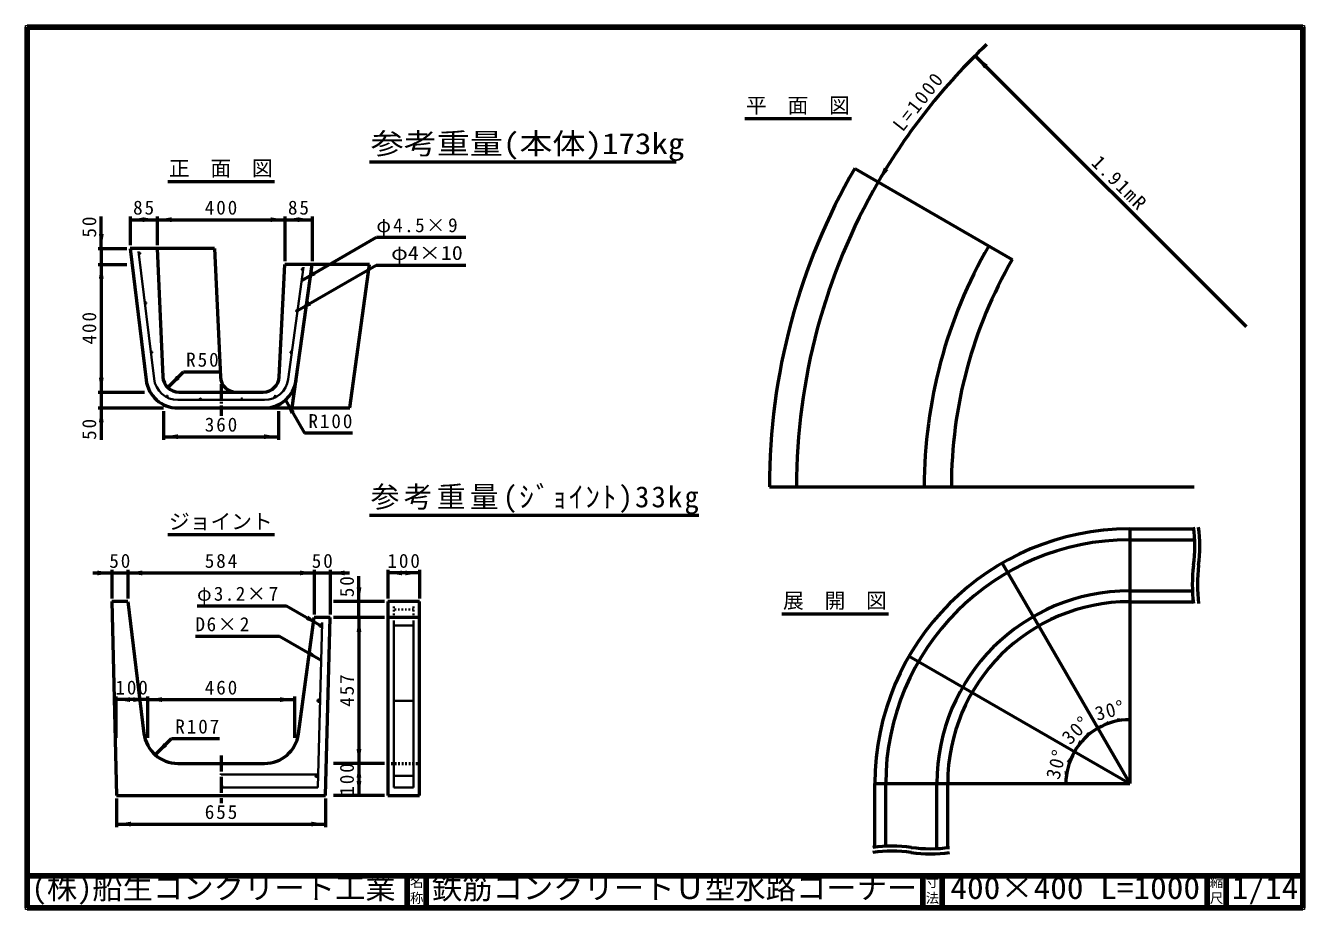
# Model space of a CAD drawing. Units: millimetres, scale not verified. Extents: x 100 to 4105, y 100 to 2870.
import ezdxf
from ezdxf.enums import TextEntityAlignment as Align

# ---------------------------------------------------------------- set-up
doc = ezdxf.new("R2010")
doc.units = ezdxf.units.MM
doc.header["$LTSCALE"] = 5
doc.linetypes.add('USER1', pattern=[13.4, 10, -1.2, 1, -1.2])
doc.linetypes.add('USER2', pattern=[2.2, 1, -1.2])
doc.layers.add('V-nasSTD', color=7, linetype='Continuous', lineweight=50)
doc.styles.add('ＭＳ ゴシック', font='')
doc.styles.get('ＭＳ ゴシック').set_extended_font_data('MS Gothic')

msp = doc.modelspace()

# ---------------------------------------------------------------- hatches: boundary and pattern name
at = {"layer": 'V-nasSTD'}
for points in [[(3073.702, 2775.292), (3113.301, 2747.01), (3101.988, 2735.695)], [(2787.972, 2425.036), (2770.208, 2379.732), (2801.705, 2416.826)], [(472.137, 2269.066), (427.137, 2261.566), (472.137, 2254.066)], [(467.137, 2254.066), (512.137, 2261.566), (467.137, 2269.066)], [(557.137, 2269.066), (512.137, 2261.566), (557.137, 2254.066)], [(867.137, 2254.066), (912.137, 2261.566), (867.137, 2269.066)], [(957.137, 2269.066), (912.137, 2261.566), (957.137, 2254.066)], [(952.137, 2254.066), (997.137, 2261.566), (952.137, 2269.066)], [(344.637, 2216.566), (337.137, 2171.566), (329.637, 2216.566)], [(454.284, 2155.517, 0.41421), (456.965, 2153.435, 0.41421), (459.047, 2156.115, 1)], [(344.637, 2076.566), (337.137, 2121.566), (329.637, 2076.566)], [(969.692, 2105.495, 1), (964.935, 2106.138, 1)], [(1000.226, 2100.403), (965.005, 2071.407), (1007.726, 2087.412)], [(473.229, 2000.517, 1), (477.991, 2001.115, 0.41421), (475.311, 2003.197, 0.41421)], [(986.738, 2006.011), (951.517, 1977.016), (994.238, 1993.021)], [(951.817, 1975.495, 1), (947.06, 1976.138, 1)], [(492.173, 1845.517, 1), (496.936, 1846.115, 0.41421), (494.255, 1848.197, 0.41421)], [(933.942, 1845.495, 1), (929.185, 1846.138, 1)], [(329.637, 1766.566), (337.137, 1721.566), (344.637, 1766.566)], [(571.919, 1772.558), (545.402, 1735.435), (582.525, 1761.951)], [(541.682, 1705.28, 1), (544.01, 1709.478, 0.41421), (540.748, 1708.543, 0.41421)], [(647.137, 1696.566, -1), (647.137, 1701.366, -1)], [(777.137, 1696.566, 1), (777.137, 1701.366, 1)], [(882.65, 1705.014, 1), (880.45, 1709.279, 1)], [(942.784, 1660.972), (913.789, 1696.193), (929.794, 1653.472)], [(344.637, 1626.566), (337.137, 1671.566), (329.637, 1626.566)], [(577.137, 1589.066), (532.137, 1581.566), (577.137, 1574.066)], [(847.137, 1574.066), (892.137, 1581.566), (847.137, 1589.066)], [(325.137, 1147.036), (370.137, 1154.536), (325.137, 1162.036)], [(465.137, 1162.036), (420.137, 1154.536), (465.137, 1147.036)], [(959.137, 1147.036), (1004.137, 1154.536), (959.137, 1162.036)], [(1099.137, 1162.036), (1054.137, 1154.536), (1099.137, 1147.036)], [(1279.137, 1162.036), (1234.137, 1154.536), (1279.137, 1147.036)], [(1289.137, 1147.036), (1334.137, 1154.536), (1289.137, 1162.036)], [(1136.637, 1109.536), (1144.137, 1064.536), (1151.637, 1109.536)], [(978.286, 1007.541), (1021.008, 991.536), (985.786, 1020.531)], [(1151.637, 969.536), (1144.137, 1014.536), (1136.637, 969.536)], [(1020.661, 990.751, 0.46016), (1023.857, 985.583, 0.46016), (1028.472, 989.536, 0.85649)], [(982.898, 896.913), (1025.619, 880.908), (990.398, 909.903)], [(427.137, 765.036), (382.137, 757.536), (427.137, 750.036)], [(437.137, 750.036), (482.137, 757.536), (437.137, 765.036)], [(527.137, 765.036), (482.137, 757.536), (527.137, 750.036)], [(897.137, 750.036), (942.137, 757.536), (897.137, 765.036)], [(1022.288, 754.036, 1), (1014.288, 754.036, 1)], [(3489.259, 690.56), (3457.793, 667.638), (3494.992, 679.115)], [(3519.219, 699.682), (3557.793, 694.433), (3519.601, 686.888)], [(3421.883, 652.604), (3457.793, 667.638), (3428.7, 641.77)], [(532.446, 621.538), (505.929, 584.415), (543.052, 610.931)], [(1136.637, 602.536), (1144.137, 557.536), (1151.637, 602.536)], [(3399.757, 630.285), (3384.588, 594.433), (3410.565, 623.428)], [(3360.616, 563.758), (3384.588, 594.433), (3371.861, 557.642)], [(1016.104, 518.536, 0.41421), (1012.104, 522.536, 0.66818), (1009.276, 515.707, 0.66818)], [(1151.637, 512.536), (1144.137, 557.536), (1136.637, 512.536)], [(3353.398, 533.113), (3357.793, 494.433), (3366.18, 532.448)], [(712.137, 482.536, 1), (712.137, 490.536)], [(1136.637, 502.536), (1144.137, 457.536), (1151.637, 502.536)], [(429.637, 375.036), (384.637, 367.536), (429.637, 360.036)], [(994.637, 360.036), (1039.637, 367.536), (994.637, 375.036)]]:
    msp.add_hatch(color=256, dxfattribs=at).paths.add_polyline_path(points)

# ---------------------------------------------------------------- linework, layer by layer
at = {"layer": 'V-nasSTD', "lineweight": 100}
for p, q in [((105, 2865), (105, 105)), ((4100, 2865), (105, 2865)), ((4100, 105), (4100, 2865)), ((105, 205), (4100, 205)), ((1295, 205), (1295, 105)), ((1355, 205), (1355, 105)), ((2910, 205), (2910, 105)), ((2970, 205), (2970, 105)), ((3800, 205), (3800, 105)), ((3800, 205), (3800, 105)), ((3860, 205), (3860, 105)), ((105, 105), (4100, 105))]:
    msp.add_line(p, q, dxfattribs=at)
at = {"layer": 'V-nasSTD'}
for p, q in [((3073.702, 2775.292), (3922.279, 1926.813)), ((2352.337, 2578.831), (2686.593, 2578.831)), ((1176.844, 2443.166), (2137.844, 2443.166)), ((2696.594, 2422.229), (3190.24, 2137.248)), ((545.009, 2381.566), (879.265, 2381.566)), ((337.137, 2171.566), (337.137, 2271.566)), ((427.137, 2271.566), (427.137, 2181.566)), ((427.137, 2261.566), (512.137, 2261.566)), ((512.137, 2271.566), (512.137, 2181.566)), ((512.137, 2261.566), (912.137, 2261.566)), ((912.137, 2271.566), (912.137, 2131.566)), ((912.137, 2261.566), (997.137, 2261.566)), ((997.137, 2271.566), (997.137, 2131.566)), ((965.005, 2071.407), (1198.832, 2206.407)), ((1198.832, 2206.407), (1478.832, 2206.407)), ((327.137, 2171.566), (417.137, 2171.566)), ((337.137, 2171.566), (337.137, 2121.566)), ((427.137, 2171.566), (477.508, 1759.434)), ((692.137, 2171.566), (427.137, 2171.566)), ((512.137, 2171.566), (530.013, 1769.346)), ((692.137, 2171.566), (710.013, 1769.346)), ((327.137, 2121.566), (417.137, 2121.566)), ((337.137, 2121.566), (337.137, 1721.566)), ((894.512, 1769.069), (912.137, 2121.566)), ((1177.137, 2121.566), (912.137, 2121.566)), ((935.262, 1671.566), (997.137, 2121.566)), ((951.517, 1977.016), (1198.29, 2119.491)), ((1115.262, 1671.566), (1177.137, 2121.566)), ((1198.29, 2119.491), (1478.832, 2119.491)), ((545.402, 1735.435), (594.9, 1784.932)), ((594.9, 1784.932), (704.9, 1784.932)), ((327.137, 1721.566), (472.137, 1721.566)), ((337.137, 1721.566), (337.137, 1671.566)), ((579.964, 1721.566), (844.574, 1721.566)), ((913.789, 1696.193), (973.789, 1592.27)), ((327.137, 1671.566), (532.137, 1671.566)), ((337.137, 1671.566), (337.137, 1571.566)), ((532.137, 1661.566), (532.137, 1571.566)), ((576.77, 1671.566), (1115.262, 1671.566)), ((892.137, 1661.566), (892.137, 1571.566)), ((532.137, 1581.566), (892.137, 1581.566)), ((1123.789, 1592.27), (973.789, 1592.27)), ((2429.354, 1424.796), (2999.354, 1424.796)), ((2999.354, 1424.796), (3759.354, 1424.796)), ((1176.844, 1336.136), (2208.344, 1336.136)), ((3557.793, 1292.433), (3758.555, 1292.433)), ((3557.793, 1292.433), (3557.793, 1064.433)), ((545.009, 1274.536), (879.265, 1274.536)), ((3557.793, 1258.433), (3761.35, 1258.433)), ((370.137, 1164.536), (370.137, 1074.536)), ((420.137, 1164.536), (420.137, 1074.536)), ((1004.137, 1164.536), (1004.137, 1024.536)), ((1054.137, 1164.536), (1054.137, 1024.536)), ((1234.137, 1164.536), (1234.137, 1074.536)), ((1334.137, 1164.536), (1334.137, 1074.536)), ((3158.793, 1185.521), (3272.793, 988.067)), ((310.137, 1154.536), (370.137, 1154.536)), ((370.137, 1154.536), (420.137, 1154.536)), ((420.137, 1154.536), (1004.137, 1154.536)), ((1004.137, 1154.536), (1054.137, 1154.536)), ((1054.137, 1154.536), (1114.137, 1154.536)), ((1144.137, 1064.536), (1144.137, 1144.536)), ((1334.137, 1154.536), (1234.137, 1154.536)), ((3557.793, 1098.433), (3754.235, 1098.433)), ((370.137, 1064.536), (384.637, 457.536)), ((420.137, 1064.536), (370.137, 1064.536)), ((420.137, 1064.536), (470.64, 651.548)), ((637.085, 1051.536), (917.085, 1051.536)), ((917.085, 1051.536), (1021.008, 991.536)), ((1224.137, 1064.536), (1064.137, 1064.536)), ((1144.137, 1014.536), (1144.137, 1064.536)), ((1234.137, 1064.536), (1234.137, 457.536)), ((1334.137, 1064.536), (1234.137, 1064.536)), ((1334.137, 457.536), (1334.137, 1064.536)), ((3557.793, 1064.433), (3557.793, 494.433)), ((3557.793, 1064.433), (3757.03, 1064.433)), ((954.702, 650.151), (1004.137, 1014.536)), ((1054.137, 1014.536), (1004.137, 1014.536)), ((1039.637, 457.536), (1054.137, 1014.536)), ((1224.137, 1014.536), (1064.137, 1014.536)), ((1144.137, 1014.536), (1144.137, 557.536)), ((1334.137, 1014.536), (1234.137, 1014.536)), ((2468.25, 1026.634), (2802.506, 1026.634)), ((3272.793, 988.067), (3557.793, 494.433)), ((632.156, 955.908), (895.715, 955.908)), ((895.715, 955.908), (1025.619, 880.908)), ((2866.704, 893.433), (3064.158, 779.433)), ((382.137, 767.536), (382.137, 637.536)), ((482.137, 767.536), (482.137, 637.536)), ((942.137, 767.536), (942.137, 637.536)), ((3064.158, 779.433), (3557.793, 494.433)), ((482.137, 757.536), (382.137, 757.536)), ((482.137, 757.536), (942.137, 757.536)), ((505.929, 584.415), (556.841, 635.327)), ((556.841, 635.327), (706.841, 635.327)), ((576.849, 557.536), (848.673, 557.536)), ((1224.137, 557.536), (1064.137, 557.536)), ((1144.137, 557.536), (1144.137, 457.536)), ((2759.793, 295.195), (2759.793, 494.433)), ((2759.793, 494.433), (2987.793, 494.433)), ((2793.793, 297.99), (2793.793, 494.433)), ((2953.793, 290.875), (2953.793, 494.433)), ((2987.793, 494.433), (3557.793, 494.433)), ((2987.793, 293.67), (2987.793, 494.433)), ((384.637, 457.536), (1039.637, 457.536)), ((384.637, 447.536), (384.637, 357.536)), ((1039.637, 447.536), (1039.637, 357.536)), ((1224.137, 457.536), (1064.137, 457.536)), ((1234.137, 457.536), (1334.137, 457.536)), ((384.637, 367.536), (1039.637, 367.536))]:
    msp.add_line(p, q, dxfattribs=at)
at = {"layer": 'V-nasSTD', "lineweight": 35}
for p, q in [((453.553, 2161.498), (502.324, 1762.467)), ((922.372, 1761.35), (970.729, 2113.041)), ((576.77, 1696.566), (848.071, 1696.566)), ((1015.159, 482.536), (1028.734, 999.536)), ((1252.887, 999.536), (1252.887, 482.536)), ((1315.387, 989.536), (1252.887, 989.536)), ((1315.387, 482.536), (1315.387, 999.536)), ((1315.387, 754.036), (1252.887, 754.036)), ((712.137, 522.536), (1016.209, 522.536)), ((712.137, 482.536), (1015.159, 482.536)), ((1315.387, 518.536), (1252.887, 518.536)), ((1252.887, 482.536), (1315.387, 482.536))]:
    msp.add_line(p, q, dxfattribs=at)
at = {"layer": 'V-nasSTD', "linetype": 'USER1'}
for p, q in [((712.137, 1746.566), (712.137, 1646.566)), ((712.137, 582.536), (712.137, 432.536))]:
    msp.add_line(p, q, dxfattribs=at)
at = {"layer": 'V-nasSTD', "linetype": 'USER2', "lineweight": 35}
for p, q in [((1252.887, 1049.536), (1252.887, 999.536)), ((1315.387, 1049.536), (1315.387, 999.536)), ((1315.387, 1039.536), (1252.887, 1039.536))]:
    msp.add_line(p, q, dxfattribs=at)
at = {"layer": 'V-nasSTD', "linetype": 'USER2'}
msp.add_line((1234.137, 557.536), (1334.137, 557.536), dxfattribs=at)
at = {"layer": 'V-nasSTD', "lineweight": 13}
for p, q in [((712.137, 482.536), (712.137, 490.536)), ((712.137, 490.536), (712.137, 482.536))]:
    msp.add_line(p, q, dxfattribs=at)
msp.add_lwpolyline([(100, 100), (100, 2870), (4105, 2870), (4105, 100)], close=True, dxfattribs=at)
at = {"layer": 'V-nasSTD', "lineweight": 35}
for centre, radius in [((456.666, 2155.816), 2.4), ((967.313, 2105.816), 2.4), ((475.61, 2000.816), 2.4), ((949.438, 1975.816), 2.4), ((494.555, 1845.816), 2.4), ((931.563, 1845.816), 2.4), ((542.846, 1707.379), 2.4), ((647.137, 1698.966), 2.4), ((777.137, 1698.966), 2.4), ((881.55, 1707.146), 2.4), ((1024.472, 989.536), 4), ((1018.288, 754.036), 4), ((1012.104, 518.536), 4)]:
    msp.add_circle(centre, radius, dxfattribs=at)
at = {"layer": 'V-nasSTD'}
for centre, radius, start, end in [((4424.354, 1424.796), 1910, 133.50343, 150.00221), ((4424.354, 1424.796), 1995, 150.00221, 180), ((4424.354, 1424.796), 1910, 150.00221, 180), ((4424.354, 1424.796), 1510, 150.00221, 180), ((4424.354, 1424.796), 1425, 150.00221, 180), ((579.964, 1771.566), 50, 182.5448, 270), ((759.964, 1771.566), 50, 182.5448, 270), ((844.574, 1771.566), 50, 270, 357.13759), ((576.77, 1771.566), 100, 186.96826, 270), ((848.071, 1771.566), 100, 270, 352.17092), ((3557.793, 494.433), 798, 90, 180), ((3309.793, 1238.433), 452, 352.37185, 7.62815), ((3325.793, 1238.433), 452, 352.37185, 7.62815), ((3557.793, 494.433), 764, 90, 180), ((4205.793, 1118.433), 452, 172.37185, 187.62815), ((4221.793, 1118.433), 452, 172.37185, 187.62815), ((3557.793, 494.433), 604, 90, 180), ((3557.793, 494.433), 570, 90, 180), ((3557.793, 494.433), 200, 90, 120), ((576.849, 664.536), 107, 186.97197, 270), ((848.673, 664.536), 107, 270, 352.274), ((3557.793, 494.433), 200, 120, 150.00221), ((3557.793, 494.433), 200, 150.00221, 180), ((2813.793, -153.567), 452, 82.37185, 97.62815), ((2813.793, -169.567), 452, 82.37185, 97.62815), ((2933.793, 742.433), 452, 262.37185, 277.62815), ((2933.793, 726.433), 452, 262.37185, 277.62815)]:
    msp.add_arc(centre, radius, start, end, dxfattribs=at)
at = {"layer": 'V-nasSTD', "lineweight": 35}
for centre, radius, start, end in [((576.77, 1771.566), 75, 186.96826, 270), ((848.071, 1771.566), 75, 270, 352.17092), ((712.137, 486.536), 4, 270, 90)]:
    msp.add_arc(centre, radius, start, end, dxfattribs=at)

# ---------------------------------------------------------------- texts
at = {"layer": 'V-nasSTD', "style": 'ＭＳ ゴシック'}
for s, height, p in [('平\u3000面\u3000図', 47.65, (2356.333, 2643.831)), ('正\u3000面\u3000図', 47.65, (549.005, 2446.566)), ('ジョイント', 47.65, (549.005, 1339.536)), ('展\u3000開\u3000図', 47.65, (2472.246, 1091.634)), ('(株)船生コンクリート工業', 69.65, (119.206, 202.55)), ('名', 30.79, (1303.982, 200.999)), ('鉄筋コンクリートＵ型水路コーナー', 69.65, (1372.5, 202.47)), ('寸', 30.79, (2918.982, 200.999)), ('縮', 30.79, (3808.982, 200.999)), ('称', 30.79, (1303.976, 151.01)), ('法', 30.79, (2918.976, 151.01)), ('尺', 30.79, (3808.976, 151.01))]:
    msp.add_text(s, height=height, dxfattribs=at).set_placement(p, align=Align.TOP_LEFT)
for s, height, width, p in [('参考重量(本体)173kg', 65.98, 1.15, (1180.844, 2533.166)), ('φ4×10', 43.99, 1.15, (1244.832, 2179.491)), ('400×400 L=1000', 69.65, 1.1, (2996.25, 202.47)), ('1/14', 69.65, 1.1, (3877.5, 202.582))]:
    msp.add_text(s, height=height, dxfattribs=dict(at, width=width)).set_placement(p, align=Align.TOP_LEFT)
at = {"layer": 'V-nasSTD', "char_height": 43.99, "attachment_point": 1, "style": 'ＭＳ ゴシック'}
for s, insert, rotation in [('\\T1.2;L=1000', (2812.218, 2561.873), 51.753), ('\\T1.2;1.91mR', (3466.164, 2467.723), 315.003), ('\\T1.2;50', (277.137, 2205.566), 90), ('\\T1.2;400', (277.137, 1870.579), 90), ('\\T1.2;50', (277.137, 1571.566), 90), ('\\T1.2;50', (1084.137, 1078.536), 90), ('\\T1.2;457', (1084.137, 735.049), 90), ('\\T1.15;30°', (3444.618, 733.279), 15), ('\\T1.15;30°', (3340.357, 644.693), 45), ('\\T1.15;30°', (3294.358, 515.844), 75), ('\\T1.2;100', (1084.137, 456.549), 90)]:
    msp.add_mtext(s, dxfattribs=dict(at, insert=insert, rotation=rotation))
at = {"layer": 'V-nasSTD', "attachment_point": 1, "style": 'ＭＳ ゴシック'}
for s, insert, char_height in [('\\T1.2;85', (436.646, 2321.566), 43.99), ('\\T1.2;400', (661.15, 2321.566), 43.99), ('\\T1.2;85', (921.646, 2321.566), 43.99), ('\\T1.15;φ4.5×9', (1198.832, 2266.407), 43.99), ('\\T1.2;R50', (602.9, 1844.932), 43.99), ('\\T1.2;R100', (985.789, 1652.27), 43.99), ('\\T1.2;360', (661.15, 1641.566), 43.99), ('\\T1.15;参考重量(ｼﾞｮｲﾝﾄ)33kg', (1180.844, 1426.136), 65.98), ('\\T1.2;50', (362.146, 1214.536), 43.99), ('\\T1.2;584', (661.15, 1214.536), 43.99), ('\\T1.2;50', (996.146, 1214.536), 43.99), ('\\T1.2;100', (1233.15, 1214.536), 43.99), ('\\T1.15;φ3.2×7', (637.085, 1111.536), 43.99), ('\\T1.16;D6×2', (632.156, 1015.908), 43.99), ('\\T1.2;100', (381.15, 817.536), 43.99), ('\\T1.2;460', (661.15, 817.536), 43.99), ('\\T1.2;R107', (568.841, 695.327), 43.99), ('\\T1.2;655', (661.15, 427.536), 43.99)]:
    msp.add_mtext(s, dxfattribs=dict(at, insert=insert, char_height=char_height))

doc.saveas('drawing.dxf')
